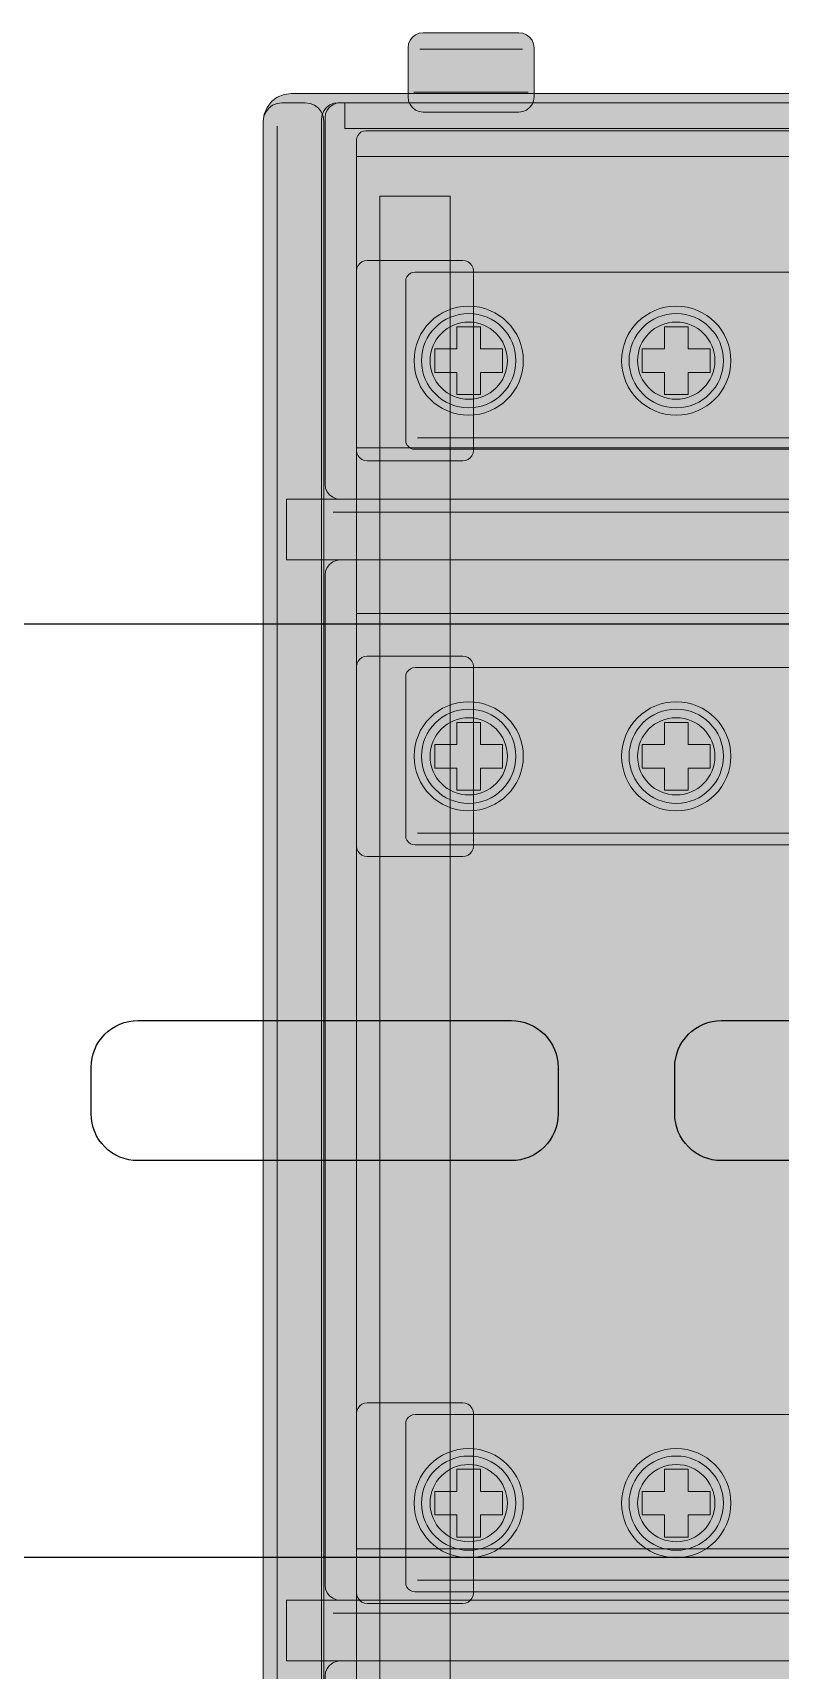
# Model space of a CAD drawing. Header units: millimetres. Extents: x 2517 to 4319, y 573 to 1664.
# Drawn here: x 2688.3 to 2720.3, y 631.2 to 701.4 of the extents above; entities that cross this region are included whole.
import ezdxf

# ---------------------------------------------------------------- set-up
doc = ezdxf.new("R2010")
doc.units = ezdxf.units.MM
for name, color, linetype, lineweight in [('EKF_DETAILS', 7, 'Continuous', 5), ('EKF_FILL', 7, 'Continuous', 5), ('EKF_OUTLINE', 7, 'Continuous', 13), ('EKF_TERMINALS', 7, 'Continuous', 5)]:
    doc.layers.add(name, color=color, linetype=linetype, lineweight=lineweight)

# ---------------------------------------------------------------- blocks, each defined once
blk = doc.blocks.new('*U7')
at = {"ltscale": 2}
blk.add_lwpolyline([(0, 20), (0, -20), (895.8, -20), (895.8, 20), (0, 20)], dxfattribs=at)
for points in [[(165.234, 3), (181.234, 3, -0.414214), (183.234, 1), (183.234, -1, -0.414214), (181.234, -3), (165.234, -3, -0.414214), (163.234, -1), (163.234, 1, -0.414214)], [(190.234, 3), (206.234, 3, -0.414214), (208.234, 1), (208.234, -1, -0.414214), (206.234, -3), (190.234, -3, -0.414214), (188.234, -1), (188.234, 1, -0.414214)]]:
    blk.add_lwpolyline(points, format="xyb", close=True, dxfattribs=at)
blk = doc.blocks.new('EKF_CM_4x11')
at = {"layer": 'EKF_FILL', "true_color": 0x74745f}
blk.add_hatch(color=47, dxfattribs=at).paths.add_polyline_path([(10.95, 90.7), (11.118, 90.678), (11.275, 90.613), (11.41, 90.51), (11.513, 90.375), (11.578, 90.218), (11.6, 90.05), (11.6, 87.95), (11.578, 87.782), (11.513, 87.625), (11.41, 87.49), (11.275, 87.387), (11.118, 87.322), (10.95, 87.3), (6.85, 87.3), (6.682, 87.322), (6.525, 87.387), (6.39, 87.49), (6.287, 87.625), (6.222, 87.782), (6.2, 87.95), (6.2, 90.05), (6.222, 90.218), (6.287, 90.375), (6.39, 90.51), (6.525, 90.613), (6.682, 90.678), (6.85, 90.7)])
at = {"layer": 'EKF_FILL', "true_color": 0xe3e8e5}
blk.add_hatch(color=254, dxfattribs=at).paths.add_polyline_path([(105.3, 88.1), (105.611, 88.059), (105.9, 87.939), (106.149, 87.749), (106.339, 87.5), (106.459, 87.211), (106.5, 86.9), (106.5, 1.2), (106.459, 0.889), (106.339, 0.6), (106.149, 0.351), (105.9, 0.161), (105.611, 0.041), (105.3, 0), (1.2, 0), (0.889, 0.041), (0.6, 0.161), (0.351, 0.351), (0.161, 0.6), (0.041, 0.889), (0, 1.2), (0, 86.9), (0.041, 87.211), (0.161, 87.5), (0.351, 87.749), (0.6, 87.939), (0.889, 88.059), (1.2, 88.1)])
at = {"layer": 'EKF_FILL', "true_color": 0xe4e9e6}
blk.add_hatch(color=254, dxfattribs=at).paths.add_polyline_path([(1.8, 87.7), (2.007, 87.673), (2.2, 87.593), (2.366, 87.466), (2.493, 87.3), (2.573, 87.107), (2.6, 86.9), (2.6, 0.8), (2.573, 0.593), (2.493, 0.4), (2.366, 0.234), (2.2, 0.107), (2.007, 0.027), (1.8, 0), (0.8, 0), (0.593, 0.027), (0.4, 0.107), (0.234, 0.234), (0.107, 0.4), (0.027, 0.593), (0, 0.8), (0, 86.9), (0.027, 87.107), (0.107, 87.3), (0.234, 87.466), (0.4, 87.593), (0.593, 87.673), (0.8, 87.7)])
at = {"layer": 'EKF_FILL', "true_color": 0x55564e}
blk.add_hatch(color=251, dxfattribs=at).paths.add_polyline_path([(103.3, 87.7), (103.481, 87.676), (103.65, 87.606), (103.795, 87.495), (103.906, 87.35), (103.976, 87.181), (104, 87), (104, 1.4), (103.976, 1.219), (103.906, 1.05), (103.795, 0.905), (103.65, 0.794), (103.481, 0.724), (103.3, 0.7), (3.2, 0.7), (3.019, 0.724), (2.85, 0.794), (2.705, 0.905), (2.594, 1.05), (2.524, 1.219), (2.5, 1.4), (2.5, 87), (2.524, 87.181), (2.594, 87.35), (2.705, 87.495), (2.85, 87.606), (3.019, 87.676), (3.2, 87.7)])
at = {"layer": 'EKF_FILL', "true_color": 0x797c6b}
blk.add_hatch(color=8, dxfattribs=at).paths.add_polyline_path([(3.5, 87.7), (103, 87.7), (103, 86.6), (3.5, 86.6)])
at = {"layer": 'EKF_FILL', "true_color": 0x8b8e81}
for points in [[(3.3, 86.9), (103.2, 86.9), (103.2, 85.7), (3.3, 85.7)], [(3.3, 67.3), (103.2, 67.3), (103.2, 66.1), (3.3, 66.1)]]:
    blk.add_hatch(color=252, dxfattribs=at).paths.add_polyline_path(points)
at = {"layer": 'EKF_FILL', "true_color": 0x66665a}
blk.add_hatch(color=251, dxfattribs=at).paths.add_polyline_path([(102.1, 86.5), (102.204, 86.486), (102.3, 86.446), (102.383, 86.383), (102.446, 86.3), (102.486, 86.204), (102.5, 86.1), (102.5, 2.3), (102.486, 2.196), (102.446, 2.1), (102.383, 2.017), (102.3, 1.954), (102.204, 1.914), (102.1, 1.9), (4.4, 1.9), (4.296, 1.914), (4.2, 1.954), (4.117, 2.017), (4.054, 2.1), (4.014, 2.196), (4, 2.3), (4, 86.1), (4.014, 86.204), (4.054, 86.3), (4.117, 86.383), (4.2, 86.446), (4.296, 86.486), (4.4, 86.5)])
at = {"layer": 'EKF_FILL', "true_color": 0x7d7d6d}
blk.add_hatch(color=8, dxfattribs=at).paths.add_polyline_path([(5, 83.7), (8, 83.7), (8, 5), (5, 5)])
at = {"layer": 'EKF_FILL', "true_color": 0x56594c}
for points in [[(8.55, 80.942), (8.666, 80.926), (8.775, 80.881), (8.868, 80.81), (8.94, 80.716), (8.985, 80.608), (9, 80.492), (9, 72.791), (8.985, 72.675), (8.94, 72.567), (8.868, 72.473), (8.775, 72.402), (8.666, 72.357), (8.55, 72.341), (4.45, 72.341), (4.334, 72.357), (4.225, 72.402), (4.132, 72.473), (4.06, 72.567), (4.015, 72.675), (4, 72.791), (4, 80.492), (4.015, 80.608), (4.06, 80.716), (4.132, 80.81), (4.225, 80.881), (4.334, 80.926), (4.45, 80.942)], [(8.55, 63.981), (8.666, 63.965), (8.775, 63.92), (8.868, 63.849), (8.94, 63.756), (8.985, 63.647), (9, 63.531), (9, 55.831), (8.985, 55.714), (8.94, 55.606), (8.868, 55.512), (8.775, 55.441), (8.666, 55.396), (8.55, 55.381), (4.45, 55.381), (4.334, 55.396), (4.225, 55.441), (4.132, 55.512), (4.06, 55.606), (4.015, 55.714), (4, 55.831), (4, 63.531), (4.015, 63.647), (4.06, 63.756), (4.132, 63.849), (4.225, 63.92), (4.334, 63.965), (4.45, 63.981)], [(8.55, 31.963), (8.666, 31.948), (8.775, 31.903), (8.868, 31.832), (8.94, 31.738), (8.985, 31.63), (9, 31.514), (9, 23.814), (8.985, 23.697), (8.94, 23.589), (8.868, 23.495), (8.775, 23.424), (8.666, 23.379), (8.55, 23.363), (4.45, 23.363), (4.334, 23.379), (4.225, 23.424), (4.132, 23.495), (4.06, 23.589), (4.015, 23.697), (4, 23.814), (4, 31.514), (4.015, 31.63), (4.06, 31.738), (4.132, 31.832), (4.225, 31.903), (4.334, 31.948), (4.45, 31.963)]]:
    blk.add_hatch(color=251, dxfattribs=at).paths.add_polyline_path(points)
at = {"layer": 'EKF_FILL', "true_color": 0x8b805d}
for points in [[(100, 80.442), (100.104, 80.428), (100.2, 80.388), (100.283, 80.324), (100.346, 80.242), (100.386, 80.145), (100.4, 80.041), (100.4, 73.242), (100.386, 73.138), (100.346, 73.041), (100.283, 72.959), (100.2, 72.895), (100.104, 72.855), (100, 72.841), (6.5, 72.841), (6.396, 72.855), (6.3, 72.895), (6.217, 72.959), (6.154, 73.041), (6.114, 73.138), (6.1, 73.242), (6.1, 80.041), (6.114, 80.145), (6.154, 80.242), (6.217, 80.324), (6.3, 80.388), (6.396, 80.428), (6.5, 80.442)], [(100, 63.481), (100.104, 63.467), (100.2, 63.427), (100.283, 63.363), (100.346, 63.281), (100.386, 63.184), (100.4, 63.081), (100.4, 56.281), (100.386, 56.177), (100.346, 56.081), (100.283, 55.998), (100.2, 55.934), (100.104, 55.894), (100, 55.881), (6.5, 55.881), (6.396, 55.894), (6.3, 55.934), (6.217, 55.998), (6.154, 56.081), (6.114, 56.177), (6.1, 56.281), (6.1, 63.081), (6.114, 63.184), (6.154, 63.281), (6.217, 63.363), (6.3, 63.427), (6.396, 63.467), (6.5, 63.481)], [(100, 31.463), (100.104, 31.45), (100.2, 31.41), (100.283, 31.346), (100.346, 31.264), (100.386, 31.167), (100.4, 31.064), (100.4, 24.264), (100.386, 24.16), (100.346, 24.064), (100.283, 23.981), (100.2, 23.917), (100.104, 23.877), (100, 23.863), (6.5, 23.863), (6.396, 23.877), (6.3, 23.917), (6.217, 23.981), (6.154, 24.064), (6.114, 24.16), (6.1, 24.264), (6.1, 31.064), (6.114, 31.167), (6.154, 31.264), (6.217, 31.346), (6.3, 31.41), (6.396, 31.45), (6.5, 31.463)]]:
    blk.add_hatch(color=45, dxfattribs=at).paths.add_polyline_path(points)
at = {"layer": 'EKF_FILL', "true_color": 0x625f4e}
for points in [[(11.14, 76.642), (11.12, 76.336), (11.06, 76.036), (10.962, 75.746), (10.826, 75.472), (10.656, 75.217), (10.455, 74.987), (10.225, 74.785), (9.97, 74.615), (9.695, 74.48), (9.406, 74.381), (9.105, 74.322), (8.8, 74.302), (8.495, 74.322), (8.194, 74.381), (7.905, 74.48), (7.63, 74.615), (7.375, 74.785), (7.145, 74.987), (6.944, 75.217), (6.774, 75.472), (6.638, 75.746), (6.54, 76.036), (6.48, 76.336), (6.46, 76.642), (6.48, 76.947), (6.54, 77.247), (6.638, 77.537), (6.774, 77.811), (6.944, 78.066), (7.145, 78.296), (7.375, 78.498), (7.63, 78.668), (7.905, 78.803), (8.194, 78.902), (8.495, 78.961), (8.8, 78.981), (9.105, 78.961), (9.406, 78.902), (9.695, 78.803), (9.97, 78.668), (10.225, 78.498), (10.455, 78.296), (10.656, 78.066), (10.826, 77.811), (10.962, 77.537), (11.06, 77.247), (11.12, 76.947)], [(20.03, 76.642), (20.01, 76.336), (19.95, 76.036), (19.852, 75.746), (19.716, 75.472), (19.546, 75.217), (19.345, 74.987), (19.115, 74.785), (18.86, 74.615), (18.585, 74.48), (18.296, 74.381), (17.995, 74.322), (17.69, 74.302), (17.385, 74.322), (17.084, 74.381), (16.795, 74.48), (16.52, 74.615), (16.265, 74.785), (16.035, 74.987), (15.834, 75.217), (15.664, 75.472), (15.528, 75.746), (15.43, 76.036), (15.37, 76.336), (15.35, 76.642), (15.37, 76.947), (15.43, 77.247), (15.528, 77.537), (15.664, 77.811), (15.834, 78.066), (16.035, 78.296), (16.265, 78.498), (16.52, 78.668), (16.795, 78.803), (17.084, 78.902), (17.385, 78.961), (17.69, 78.981), (17.995, 78.961), (18.296, 78.902), (18.585, 78.803), (18.86, 78.668), (19.115, 78.498), (19.345, 78.296), (19.546, 78.066), (19.716, 77.811), (19.852, 77.537), (19.95, 77.247), (20.01, 76.947)], [(11.14, 59.681), (11.12, 59.375), (11.06, 59.075), (10.962, 58.785), (10.826, 58.511), (10.656, 58.256), (10.455, 58.026), (10.225, 57.824), (9.97, 57.654), (9.695, 57.519), (9.406, 57.42), (9.105, 57.361), (8.8, 57.341), (8.495, 57.361), (8.194, 57.42), (7.905, 57.519), (7.63, 57.654), (7.375, 57.824), (7.145, 58.026), (6.944, 58.256), (6.774, 58.511), (6.638, 58.785), (6.54, 59.075), (6.48, 59.375), (6.46, 59.681), (6.48, 59.986), (6.54, 60.286), (6.638, 60.576), (6.774, 60.851), (6.944, 61.105), (7.145, 61.335), (7.375, 61.537), (7.63, 61.707), (7.905, 61.842), (8.194, 61.941), (8.495, 62.001), (8.8, 62.021), (9.105, 62.001), (9.406, 61.941), (9.695, 61.842), (9.97, 61.707), (10.225, 61.537), (10.455, 61.335), (10.656, 61.105), (10.826, 60.851), (10.962, 60.576), (11.06, 60.286), (11.12, 59.986)], [(20.03, 59.681), (20.01, 59.375), (19.95, 59.075), (19.852, 58.785), (19.716, 58.511), (19.546, 58.256), (19.345, 58.026), (19.115, 57.824), (18.86, 57.654), (18.585, 57.519), (18.296, 57.42), (17.995, 57.361), (17.69, 57.341), (17.385, 57.361), (17.084, 57.42), (16.795, 57.519), (16.52, 57.654), (16.265, 57.824), (16.035, 58.026), (15.834, 58.256), (15.664, 58.511), (15.528, 58.785), (15.43, 59.075), (15.37, 59.375), (15.35, 59.681), (15.37, 59.986), (15.43, 60.286), (15.528, 60.576), (15.664, 60.851), (15.834, 61.105), (16.035, 61.335), (16.265, 61.537), (16.52, 61.707), (16.795, 61.842), (17.084, 61.941), (17.385, 62.001), (17.69, 62.021), (17.995, 62.001), (18.296, 61.941), (18.585, 61.842), (18.86, 61.707), (19.115, 61.537), (19.345, 61.335), (19.546, 61.105), (19.716, 60.851), (19.852, 60.576), (19.95, 60.286), (20.01, 59.986)], [(11.14, 27.664), (11.12, 27.358), (11.06, 27.058), (10.962, 26.768), (10.826, 26.494), (10.656, 26.239), (10.455, 26.009), (10.225, 25.807), (9.97, 25.637), (9.695, 25.502), (9.406, 25.403), (9.105, 25.344), (8.8, 25.324), (8.495, 25.344), (8.194, 25.403), (7.905, 25.502), (7.63, 25.637), (7.375, 25.807), (7.145, 26.009), (6.944, 26.239), (6.774, 26.494), (6.638, 26.768), (6.54, 27.058), (6.48, 27.358), (6.46, 27.664), (6.48, 27.969), (6.54, 28.269), (6.638, 28.559), (6.774, 28.834), (6.944, 29.088), (7.145, 29.318), (7.375, 29.52), (7.63, 29.69), (7.905, 29.825), (8.194, 29.924), (8.495, 29.983), (8.8, 30.004), (9.105, 29.983), (9.406, 29.924), (9.695, 29.825), (9.97, 29.69), (10.225, 29.52), (10.455, 29.318), (10.656, 29.088), (10.826, 28.834), (10.962, 28.559), (11.06, 28.269), (11.12, 27.969)], [(20.03, 27.664), (20.01, 27.358), (19.95, 27.058), (19.852, 26.768), (19.716, 26.494), (19.546, 26.239), (19.345, 26.009), (19.115, 25.807), (18.86, 25.637), (18.585, 25.502), (18.296, 25.403), (17.995, 25.344), (17.69, 25.324), (17.385, 25.344), (17.084, 25.403), (16.795, 25.502), (16.52, 25.637), (16.265, 25.807), (16.035, 26.009), (15.834, 26.239), (15.664, 26.494), (15.528, 26.768), (15.43, 27.058), (15.37, 27.358), (15.35, 27.664), (15.37, 27.969), (15.43, 28.269), (15.528, 28.559), (15.664, 28.834), (15.834, 29.088), (16.035, 29.318), (16.265, 29.52), (16.52, 29.69), (16.795, 29.825), (17.084, 29.924), (17.385, 29.983), (17.69, 30.004), (17.995, 29.983), (18.296, 29.924), (18.585, 29.825), (18.86, 29.69), (19.115, 29.52), (19.345, 29.318), (19.546, 29.088), (19.716, 28.834), (19.852, 28.559), (19.95, 28.269), (20.01, 27.969)]]:
    blk.add_hatch(color=251, dxfattribs=at).paths.add_polyline_path(points)
at = {"layer": 'EKF_FILL', "true_color": 0x909087}
for points in [[(10.82, 76.642), (10.803, 76.378), (10.751, 76.119), (10.666, 75.868), (10.549, 75.632), (10.403, 75.412), (10.228, 75.213), (10.03, 75.039), (9.81, 74.892), (9.573, 74.775), (9.323, 74.69), (9.064, 74.639), (8.8, 74.621), (8.536, 74.639), (8.277, 74.69), (8.027, 74.775), (7.79, 74.892), (7.57, 75.039), (7.372, 75.213), (7.197, 75.412), (7.051, 75.632), (6.934, 75.868), (6.849, 76.119), (6.797, 76.378), (6.78, 76.642), (6.797, 76.905), (6.849, 77.164), (6.934, 77.415), (7.051, 77.651), (7.197, 77.871), (7.372, 78.07), (7.57, 78.244), (7.79, 78.391), (8.027, 78.508), (8.277, 78.593), (8.536, 78.644), (8.8, 78.662), (9.064, 78.644), (9.323, 78.593), (9.573, 78.508), (9.81, 78.391), (10.03, 78.244), (10.228, 78.07), (10.403, 77.871), (10.549, 77.651), (10.666, 77.415), (10.751, 77.164), (10.803, 76.905)], [(19.71, 76.642), (19.693, 76.378), (19.641, 76.119), (19.556, 75.868), (19.439, 75.632), (19.293, 75.412), (19.118, 75.213), (18.92, 75.039), (18.7, 74.892), (18.463, 74.775), (18.213, 74.69), (17.954, 74.639), (17.69, 74.621), (17.426, 74.639), (17.167, 74.69), (16.917, 74.775), (16.68, 74.892), (16.46, 75.039), (16.262, 75.213), (16.087, 75.412), (15.941, 75.632), (15.824, 75.868), (15.739, 76.119), (15.687, 76.378), (15.67, 76.642), (15.687, 76.905), (15.739, 77.164), (15.824, 77.415), (15.941, 77.651), (16.087, 77.871), (16.262, 78.07), (16.46, 78.244), (16.68, 78.391), (16.917, 78.508), (17.167, 78.593), (17.426, 78.644), (17.69, 78.662), (17.954, 78.644), (18.213, 78.593), (18.463, 78.508), (18.7, 78.391), (18.92, 78.244), (19.118, 78.07), (19.293, 77.871), (19.439, 77.651), (19.556, 77.415), (19.641, 77.164), (19.693, 76.905)], [(10.82, 59.681), (10.803, 59.417), (10.751, 59.158), (10.666, 58.908), (10.549, 58.671), (10.403, 58.451), (10.228, 58.252), (10.03, 58.078), (9.81, 57.931), (9.573, 57.814), (9.323, 57.729), (9.064, 57.678), (8.8, 57.661), (8.536, 57.678), (8.277, 57.729), (8.027, 57.814), (7.79, 57.931), (7.57, 58.078), (7.372, 58.252), (7.197, 58.451), (7.051, 58.671), (6.934, 58.908), (6.849, 59.158), (6.797, 59.417), (6.78, 59.681), (6.797, 59.944), (6.849, 60.203), (6.934, 60.454), (7.051, 60.691), (7.197, 60.91), (7.372, 61.109), (7.57, 61.283), (7.79, 61.43), (8.027, 61.547), (8.277, 61.632), (8.536, 61.683), (8.8, 61.701), (9.064, 61.683), (9.323, 61.632), (9.573, 61.547), (9.81, 61.43), (10.03, 61.283), (10.228, 61.109), (10.403, 60.91), (10.549, 60.691), (10.666, 60.454), (10.751, 60.203), (10.803, 59.944)], [(19.71, 59.681), (19.693, 59.417), (19.641, 59.158), (19.556, 58.908), (19.439, 58.671), (19.293, 58.451), (19.118, 58.252), (18.92, 58.078), (18.7, 57.931), (18.463, 57.814), (18.213, 57.729), (17.954, 57.678), (17.69, 57.661), (17.426, 57.678), (17.167, 57.729), (16.917, 57.814), (16.68, 57.931), (16.46, 58.078), (16.262, 58.252), (16.087, 58.451), (15.941, 58.671), (15.824, 58.908), (15.739, 59.158), (15.687, 59.417), (15.67, 59.681), (15.687, 59.944), (15.739, 60.203), (15.824, 60.454), (15.941, 60.691), (16.087, 60.91), (16.262, 61.109), (16.46, 61.283), (16.68, 61.43), (16.917, 61.547), (17.167, 61.632), (17.426, 61.683), (17.69, 61.701), (17.954, 61.683), (18.213, 61.632), (18.463, 61.547), (18.7, 61.43), (18.92, 61.283), (19.118, 61.109), (19.293, 60.91), (19.439, 60.691), (19.556, 60.454), (19.641, 60.203), (19.693, 59.944)], [(10.82, 27.664), (10.803, 27.4), (10.751, 27.141), (10.666, 26.89), (10.549, 26.654), (10.403, 26.434), (10.228, 26.235), (10.03, 26.061), (9.81, 25.914), (9.573, 25.797), (9.323, 25.712), (9.064, 25.661), (8.8, 25.643), (8.536, 25.661), (8.277, 25.712), (8.027, 25.797), (7.79, 25.914), (7.57, 26.061), (7.372, 26.235), (7.197, 26.434), (7.051, 26.654), (6.934, 26.89), (6.849, 27.141), (6.797, 27.4), (6.78, 27.664), (6.797, 27.927), (6.849, 28.186), (6.934, 28.437), (7.051, 28.674), (7.197, 28.893), (7.372, 29.092), (7.57, 29.266), (7.79, 29.413), (8.027, 29.53), (8.277, 29.615), (8.536, 29.666), (8.8, 29.684), (9.064, 29.666), (9.323, 29.615), (9.573, 29.53), (9.81, 29.413), (10.03, 29.266), (10.228, 29.092), (10.403, 28.893), (10.549, 28.674), (10.666, 28.437), (10.751, 28.186), (10.803, 27.927)], [(19.71, 27.664), (19.693, 27.4), (19.641, 27.141), (19.556, 26.89), (19.439, 26.654), (19.293, 26.434), (19.118, 26.235), (18.92, 26.061), (18.7, 25.914), (18.463, 25.797), (18.213, 25.712), (17.954, 25.661), (17.69, 25.643), (17.426, 25.661), (17.167, 25.712), (16.917, 25.797), (16.68, 25.914), (16.46, 26.061), (16.262, 26.235), (16.087, 26.434), (15.941, 26.654), (15.824, 26.89), (15.739, 27.141), (15.687, 27.4), (15.67, 27.664), (15.687, 27.927), (15.739, 28.186), (15.824, 28.437), (15.941, 28.674), (16.087, 28.893), (16.262, 29.092), (16.46, 29.266), (16.68, 29.413), (16.917, 29.53), (17.167, 29.615), (17.426, 29.666), (17.69, 29.684), (17.954, 29.666), (18.213, 29.615), (18.463, 29.53), (18.7, 29.413), (18.92, 29.266), (19.118, 29.092), (19.293, 28.893), (19.439, 28.674), (19.556, 28.437), (19.641, 28.186), (19.693, 27.927)]]:
    blk.add_hatch(color=252, dxfattribs=at).paths.add_polyline_path(points)
at = {"layer": 'EKF_FILL', "true_color": 0x797d75}
for points in [[(10.456, 76.642), (10.442, 76.425), (10.4, 76.213), (10.33, 76.008), (10.234, 75.813), (10.114, 75.633), (9.971, 75.47), (9.808, 75.327), (9.628, 75.207), (9.434, 75.111), (9.229, 75.042), (9.016, 74.999), (8.8, 74.985), (8.584, 74.999), (8.371, 75.042), (8.166, 75.111), (7.972, 75.207), (7.792, 75.327), (7.629, 75.47), (7.486, 75.633), (7.366, 75.813), (7.27, 76.008), (7.2, 76.213), (7.158, 76.425), (7.144, 76.642), (7.158, 76.858), (7.2, 77.07), (7.27, 77.275), (7.366, 77.47), (7.486, 77.65), (7.629, 77.813), (7.792, 77.956), (7.972, 78.076), (8.166, 78.172), (8.371, 78.241), (8.584, 78.284), (8.8, 78.298), (9.016, 78.284), (9.229, 78.241), (9.434, 78.172), (9.628, 78.076), (9.808, 77.956), (9.971, 77.813), (10.114, 77.65), (10.234, 77.47), (10.33, 77.275), (10.4, 77.07), (10.442, 76.858)], [(19.346, 76.642), (19.332, 76.425), (19.29, 76.213), (19.22, 76.008), (19.124, 75.813), (19.004, 75.633), (18.861, 75.47), (18.698, 75.327), (18.518, 75.207), (18.324, 75.111), (18.119, 75.042), (17.906, 74.999), (17.69, 74.985), (17.474, 74.999), (17.261, 75.042), (17.056, 75.111), (16.862, 75.207), (16.682, 75.327), (16.519, 75.47), (16.376, 75.633), (16.256, 75.813), (16.16, 76.008), (16.09, 76.213), (16.048, 76.425), (16.034, 76.642), (16.048, 76.858), (16.09, 77.07), (16.16, 77.275), (16.256, 77.47), (16.376, 77.65), (16.519, 77.813), (16.682, 77.956), (16.862, 78.076), (17.056, 78.172), (17.261, 78.241), (17.474, 78.284), (17.69, 78.298), (17.906, 78.284), (18.119, 78.241), (18.324, 78.172), (18.518, 78.076), (18.698, 77.956), (18.861, 77.813), (19.004, 77.65), (19.124, 77.47), (19.22, 77.275), (19.29, 77.07), (19.332, 76.858)], [(10.456, 59.681), (10.442, 59.464), (10.4, 59.252), (10.33, 59.047), (10.234, 58.852), (10.114, 58.672), (9.971, 58.509), (9.808, 58.366), (9.628, 58.246), (9.434, 58.15), (9.229, 58.081), (9.016, 58.038), (8.8, 58.024), (8.584, 58.038), (8.371, 58.081), (8.166, 58.15), (7.972, 58.246), (7.792, 58.366), (7.629, 58.509), (7.486, 58.672), (7.366, 58.852), (7.27, 59.047), (7.2, 59.252), (7.158, 59.464), (7.144, 59.681), (7.158, 59.897), (7.2, 60.109), (7.27, 60.314), (7.366, 60.509), (7.486, 60.689), (7.629, 60.852), (7.792, 60.995), (7.972, 61.115), (8.166, 61.211), (8.371, 61.281), (8.584, 61.323), (8.8, 61.337), (9.016, 61.323), (9.229, 61.281), (9.434, 61.211), (9.628, 61.115), (9.808, 60.995), (9.971, 60.852), (10.114, 60.689), (10.234, 60.509), (10.33, 60.314), (10.4, 60.109), (10.442, 59.897)], [(19.346, 59.681), (19.332, 59.464), (19.29, 59.252), (19.22, 59.047), (19.124, 58.852), (19.004, 58.672), (18.861, 58.509), (18.698, 58.366), (18.518, 58.246), (18.324, 58.15), (18.119, 58.081), (17.906, 58.038), (17.69, 58.024), (17.474, 58.038), (17.261, 58.081), (17.056, 58.15), (16.862, 58.246), (16.682, 58.366), (16.519, 58.509), (16.376, 58.672), (16.256, 58.852), (16.16, 59.047), (16.09, 59.252), (16.048, 59.464), (16.034, 59.681), (16.048, 59.897), (16.09, 60.109), (16.16, 60.314), (16.256, 60.509), (16.376, 60.689), (16.519, 60.852), (16.682, 60.995), (16.862, 61.115), (17.056, 61.211), (17.261, 61.281), (17.474, 61.323), (17.69, 61.337), (17.906, 61.323), (18.119, 61.281), (18.324, 61.211), (18.518, 61.115), (18.698, 60.995), (18.861, 60.852), (19.004, 60.689), (19.124, 60.509), (19.22, 60.314), (19.29, 60.109), (19.332, 59.897)], [(10.456, 27.664), (10.442, 27.447), (10.4, 27.235), (10.33, 27.03), (10.234, 26.835), (10.114, 26.655), (9.971, 26.492), (9.808, 26.349), (9.628, 26.229), (9.434, 26.133), (9.229, 26.064), (9.016, 26.021), (8.8, 26.007), (8.584, 26.021), (8.371, 26.064), (8.166, 26.133), (7.972, 26.229), (7.792, 26.349), (7.629, 26.492), (7.486, 26.655), (7.366, 26.835), (7.27, 27.03), (7.2, 27.235), (7.158, 27.447), (7.144, 27.664), (7.158, 27.88), (7.2, 28.092), (7.27, 28.297), (7.366, 28.492), (7.486, 28.672), (7.629, 28.835), (7.792, 28.978), (7.972, 29.098), (8.166, 29.194), (8.371, 29.263), (8.584, 29.306), (8.8, 29.32), (9.016, 29.306), (9.229, 29.263), (9.434, 29.194), (9.628, 29.098), (9.808, 28.978), (9.971, 28.835), (10.114, 28.672), (10.234, 28.492), (10.33, 28.297), (10.4, 28.092), (10.442, 27.88)], [(19.346, 27.664), (19.332, 27.447), (19.29, 27.235), (19.22, 27.03), (19.124, 26.835), (19.004, 26.655), (18.861, 26.492), (18.698, 26.349), (18.518, 26.229), (18.324, 26.133), (18.119, 26.064), (17.906, 26.021), (17.69, 26.007), (17.474, 26.021), (17.261, 26.064), (17.056, 26.133), (16.862, 26.229), (16.682, 26.349), (16.519, 26.492), (16.376, 26.655), (16.256, 26.835), (16.16, 27.03), (16.09, 27.235), (16.048, 27.447), (16.034, 27.664), (16.048, 27.88), (16.09, 28.092), (16.16, 28.297), (16.256, 28.492), (16.376, 28.672), (16.519, 28.835), (16.682, 28.978), (16.862, 29.098), (17.056, 29.194), (17.261, 29.263), (17.474, 29.306), (17.69, 29.32), (17.906, 29.306), (18.119, 29.263), (18.324, 29.194), (18.518, 29.098), (18.698, 28.978), (18.861, 28.835), (19.004, 28.672), (19.124, 28.492), (19.22, 28.297), (19.29, 28.092), (19.332, 27.88)]]:
    blk.add_hatch(color=8, dxfattribs=at).paths.add_polyline_path(points)
at = {"layer": 'EKF_FILL', "true_color": 0x40473f}
for points in [[(8.295, 78.096), (9.305, 78.096), (9.305, 77.147), (10.254, 77.147), (10.254, 76.136), (9.305, 76.136), (9.305, 75.187), (8.295, 75.187), (8.295, 76.136), (7.346, 76.136), (7.346, 77.147), (8.295, 77.147)], [(17.185, 78.096), (18.195, 78.096), (18.195, 77.147), (19.144, 77.147), (19.144, 76.136), (18.195, 76.136), (18.195, 75.187), (17.185, 75.187), (17.185, 76.136), (16.236, 76.136), (16.236, 77.147), (17.185, 77.147)], [(8.295, 61.135), (9.305, 61.135), (9.305, 60.186), (10.254, 60.186), (10.254, 59.176), (9.305, 59.176), (9.305, 58.226), (8.295, 58.226), (8.295, 59.176), (7.346, 59.176), (7.346, 60.186), (8.295, 60.186)], [(17.185, 61.135), (18.195, 61.135), (18.195, 60.186), (19.144, 60.186), (19.144, 59.176), (18.195, 59.176), (18.195, 58.226), (17.185, 58.226), (17.185, 59.176), (16.236, 59.176), (16.236, 60.186), (17.185, 60.186)], [(8.295, 29.118), (9.305, 29.118), (9.305, 28.169), (10.254, 28.169), (10.254, 27.159), (9.305, 27.159), (9.305, 26.209), (8.295, 26.209), (8.295, 27.159), (7.346, 27.159), (7.346, 28.169), (8.295, 28.169)], [(17.185, 29.118), (18.195, 29.118), (18.195, 28.169), (19.144, 28.169), (19.144, 27.159), (18.195, 27.159), (18.195, 26.209), (17.185, 26.209), (17.185, 27.159), (16.236, 27.159), (16.236, 28.169), (17.185, 28.169)]]:
    blk.add_hatch(color=69, dxfattribs=at).paths.add_polyline_path(points)
at = {"layer": 'EKF_FILL', "true_color": 0x383e35}
for points in [[(3.1, 72.7), (103.4, 72.7), (103.4, 71.2), (3.1, 71.2)], [(3.1, 25.5), (103.4, 25.5), (103.4, 24), (3.1, 24)]]:
    blk.add_hatch(color=250, dxfattribs=at).paths.add_polyline_path(points)
at = {"layer": 'EKF_FILL', "true_color": 0x343930}
for points in [[(1, 70.7), (105.5, 70.7), (105.5, 68.1), (1, 68.1)], [(1, 23.5), (105.5, 23.5), (105.5, 20.9), (1, 20.9)]]:
    blk.add_hatch(color=250, dxfattribs=at).paths.add_polyline_path(points)
at = {"layer": 'EKF_DETAILS', "color": 253, "lineweight": 5, "true_color": 0xbeb69b}
blk.add_line((6.7, 90), (11.1, 90), dxfattribs=at)
at = {"layer": 'EKF_DETAILS', "color": 250, "lineweight": 5, "true_color": 0x292f27}
blk.add_line((6.45, 88.15), (11.35, 88.15), dxfattribs=at)
at = {"layer": 'EKF_DETAILS', "color": 7, "lineweight": 5, "true_color": 0xffffff}
blk.add_line((0.6, 86.7), (0.6, 1), dxfattribs=at)
at = {"layer": 'EKF_DETAILS', "color": 253, "lineweight": 5, "true_color": 0xacafa4}
for p, q in [((4, 85.4), (102.5, 85.4)), ((4, 65.8), (102.5, 65.8))]:
    blk.add_line(p, q, dxfattribs=at)
at = {"layer": 'EKF_DETAILS', "color": 252, "lineweight": 5, "true_color": 0x9a9d8e}
for p, q in [((4, 72.9), (102.5, 72.9)), ((4, 25.7), (102.5, 25.7))]:
    blk.add_line(p, q, dxfattribs=at)
at = {"layer": 'EKF_DETAILS', "color": 252, "lineweight": 5, "true_color": 0x8b9083}
for p, q in [((3, 70.15), (103.5, 70.15)), ((3, 22.95), (103.5, 22.95))]:
    blk.add_line(p, q, dxfattribs=at)
at = {"layer": 'EKF_DETAILS', "color": 250, "lineweight": 5, "true_color": 0x31372c}
blk.add_lwpolyline([(10.95, 90.7), (11.118, 90.678), (11.275, 90.613), (11.41, 90.51), (11.513, 90.375), (11.578, 90.218), (11.6, 90.05), (11.6, 87.95), (11.578, 87.782), (11.513, 87.625), (11.41, 87.49), (11.275, 87.387), (11.118, 87.322), (10.95, 87.3), (6.85, 87.3), (6.682, 87.322), (6.525, 87.387), (6.39, 87.49), (6.287, 87.625), (6.222, 87.782), (6.2, 87.95), (6.2, 90.05), (6.222, 90.218), (6.287, 90.375), (6.39, 90.51), (6.525, 90.613), (6.682, 90.678), (6.85, 90.7)], close=True, dxfattribs=at)
at = {"layer": 'EKF_DETAILS', "color": 251, "lineweight": 5, "true_color": 0x485046}
blk.add_lwpolyline([(0, 0.8), (0, 86.9), (0.027, 87.107), (0.107, 87.3), (0.234, 87.466), (0.4, 87.593), (0.593, 87.673), (0.8, 87.7), (1.8, 87.7), (2.007, 87.673), (2.2, 87.593), (2.366, 87.466), (2.493, 87.3), (2.573, 87.107), (2.6, 86.9), (2.6, 0.8)], dxfattribs=at)
at = {"layer": 'EKF_DETAILS', "color": 250, "lineweight": 5, "true_color": 0x282d29}
blk.add_lwpolyline([(103.3, 0.7), (3.2, 0.7), (3.019, 0.724), (2.85, 0.794), (2.705, 0.905), (2.594, 1.05), (2.524, 1.219), (2.5, 1.4), (2.5, 87), (2.524, 87.181), (2.594, 87.35), (2.705, 87.495), (2.85, 87.606), (3.019, 87.676), (3.2, 87.7), (103.3, 87.7)], dxfattribs=at)
at = {"layer": 'EKF_DETAILS', "color": 250, "lineweight": 5, "true_color": 0x30372f}
for points in [[(103.2, 70.7), (3.3, 70.7), (3.132, 70.722), (2.975, 70.787), (2.84, 70.89), (2.737, 71.025), (2.672, 71.182), (2.65, 71.35), (2.65, 87.05), (2.672, 87.218), (2.737, 87.375), (2.84, 87.51), (2.975, 87.613), (3.132, 87.678), (3.3, 87.7), (103.2, 87.7)], [(103.2, 23.5), (3.3, 23.5), (3.132, 23.522), (2.975, 23.587), (2.84, 23.69), (2.737, 23.825), (2.672, 23.982), (2.65, 24.15), (2.65, 67.45), (2.672, 67.618), (2.737, 67.775), (2.84, 67.91), (2.975, 68.013), (3.132, 68.078), (3.3, 68.1), (103.2, 68.1)], [(103.2, 1), (3.3, 1), (3.132, 1.022), (2.975, 1.087), (2.84, 1.19), (2.737, 1.325), (2.672, 1.482), (2.65, 1.65), (2.65, 20.25), (2.672, 20.418), (2.737, 20.575), (2.84, 20.71), (2.975, 20.813), (3.132, 20.878), (3.3, 20.9), (103.2, 20.9)]]:
    blk.add_lwpolyline(points, dxfattribs=at)
at = {"layer": 'EKF_DETAILS', "color": 250, "lineweight": 5, "true_color": 0x373e31}
blk.add_lwpolyline([(3.5, 87.7), (103, 87.7), (103, 86.6), (3.5, 86.6)], close=True, dxfattribs=at)
at = {"layer": 'EKF_DETAILS', "color": 252, "lineweight": 5, "true_color": 0x8e9188}
blk.add_lwpolyline([(102.1, 1.9), (4.4, 1.9), (4.296, 1.914), (4.2, 1.954), (4.117, 2.017), (4.054, 2.1), (4.014, 2.196), (4, 2.3), (4, 86.1), (4.014, 86.204), (4.054, 86.3), (4.117, 86.383), (4.2, 86.446), (4.296, 86.486), (4.4, 86.5), (102.1, 86.5)], dxfattribs=at)
at = {"layer": 'EKF_DETAILS', "color": 59, "lineweight": 5, "true_color": 0x484d42}
blk.add_lwpolyline([(5, 83.7), (8, 83.7), (8, 5), (5, 5)], close=True, dxfattribs=at)
at = {"layer": 'EKF_DETAILS', "color": 69, "lineweight": 5, "true_color": 0x40463b}
for points in [[(8.55, 80.942), (8.666, 80.926), (8.775, 80.881), (8.868, 80.81), (8.94, 80.716), (8.985, 80.608), (9, 80.492), (9, 72.791), (8.985, 72.675), (8.94, 72.567), (8.868, 72.473), (8.775, 72.402), (8.666, 72.357), (8.55, 72.341), (4.45, 72.341), (4.334, 72.357), (4.225, 72.402), (4.132, 72.473), (4.06, 72.567), (4.015, 72.675), (4, 72.791), (4, 80.492), (4.015, 80.608), (4.06, 80.716), (4.132, 80.81), (4.225, 80.881), (4.334, 80.926), (4.45, 80.942)], [(8.55, 63.981), (8.666, 63.965), (8.775, 63.92), (8.868, 63.849), (8.94, 63.756), (8.985, 63.647), (9, 63.531), (9, 55.831), (8.985, 55.714), (8.94, 55.606), (8.868, 55.512), (8.775, 55.441), (8.666, 55.396), (8.55, 55.381), (4.45, 55.381), (4.334, 55.396), (4.225, 55.441), (4.132, 55.512), (4.06, 55.606), (4.015, 55.714), (4, 55.831), (4, 63.531), (4.015, 63.647), (4.06, 63.756), (4.132, 63.849), (4.225, 63.92), (4.334, 63.965), (4.45, 63.981)], [(8.55, 31.963), (8.666, 31.948), (8.775, 31.903), (8.868, 31.832), (8.94, 31.738), (8.985, 31.63), (9, 31.514), (9, 23.814), (8.985, 23.697), (8.94, 23.589), (8.868, 23.495), (8.775, 23.424), (8.666, 23.379), (8.55, 23.363), (4.45, 23.363), (4.334, 23.379), (4.225, 23.424), (4.132, 23.495), (4.06, 23.589), (4.015, 23.697), (4, 23.814), (4, 31.514), (4.015, 31.63), (4.06, 31.738), (4.132, 31.832), (4.225, 31.903), (4.334, 31.948), (4.45, 31.963)]]:
    blk.add_lwpolyline(points, close=True, dxfattribs=at)
at = {"layer": 'EKF_DETAILS', "color": 250, "lineweight": 5, "true_color": 0x292f28}
for points in [[(1, 70.7), (105.5, 70.7), (105.5, 68.1), (1, 68.1)], [(1, 23.5), (105.5, 23.5), (105.5, 20.9), (1, 20.9)]]:
    blk.add_lwpolyline(points, close=True, dxfattribs=at)
at = {"layer": 'EKF_OUTLINE', "color": 250, "lineweight": 13, "true_color": 0x303733}
blk.add_lwpolyline([(105.3, 0), (1.2, 0), (0.889, 0.041), (0.6, 0.161), (0.351, 0.351), (0.161, 0.6), (0.041, 0.889), (0, 1.2), (0, 86.9), (0.041, 87.211), (0.161, 87.5), (0.351, 87.749), (0.6, 87.939), (0.889, 88.059), (1.2, 88.1), (105.3, 88.1)], dxfattribs=at)
at = {"layer": 'EKF_TERMINALS', "color": 33, "lineweight": 5, "true_color": 0xb1a078}
for p, q in [((6.6, 73.341), (99.9, 73.341)), ((6.6, 56.381), (99.9, 56.381)), ((6.6, 24.363), (99.9, 24.363))]:
    blk.add_line(p, q, dxfattribs=at)
at = {"layer": 'EKF_TERMINALS', "color": 59, "lineweight": 5, "true_color": 0x4b4e3f}
for points in [[(100, 72.841), (6.5, 72.841), (6.396, 72.855), (6.3, 72.895), (6.217, 72.959), (6.154, 73.041), (6.114, 73.138), (6.1, 73.242), (6.1, 80.041), (6.114, 80.145), (6.154, 80.242), (6.217, 80.324), (6.3, 80.388), (6.396, 80.428), (6.5, 80.442), (100, 80.442)], [(100, 55.881), (6.5, 55.881), (6.396, 55.894), (6.3, 55.934), (6.217, 55.998), (6.154, 56.081), (6.114, 56.177), (6.1, 56.281), (6.1, 63.081), (6.114, 63.184), (6.154, 63.281), (6.217, 63.363), (6.3, 63.427), (6.396, 63.467), (6.5, 63.481), (100, 63.481)], [(100, 23.863), (6.5, 23.863), (6.396, 23.877), (6.3, 23.917), (6.217, 23.981), (6.154, 24.064), (6.114, 24.16), (6.1, 24.264), (6.1, 31.064), (6.114, 31.167), (6.154, 31.264), (6.217, 31.346), (6.3, 31.41), (6.396, 31.45), (6.5, 31.463), (100, 31.463)]]:
    blk.add_lwpolyline(points, dxfattribs=at)
at = {"layer": 'EKF_TERMINALS', "color": 250, "lineweight": 5, "true_color": 0x333a33}
for points in [[(8.295, 78.096), (9.305, 78.096), (9.305, 77.147), (10.254, 77.147), (10.254, 76.136), (9.305, 76.136), (9.305, 75.187), (8.295, 75.187), (8.295, 76.136), (7.346, 76.136), (7.346, 77.147), (8.295, 77.147)], [(17.185, 78.096), (18.195, 78.096), (18.195, 77.147), (19.144, 77.147), (19.144, 76.136), (18.195, 76.136), (18.195, 75.187), (17.185, 75.187), (17.185, 76.136), (16.236, 76.136), (16.236, 77.147), (17.185, 77.147)], [(8.295, 61.135), (9.305, 61.135), (9.305, 60.186), (10.254, 60.186), (10.254, 59.176), (9.305, 59.176), (9.305, 58.226), (8.295, 58.226), (8.295, 59.176), (7.346, 59.176), (7.346, 60.186), (8.295, 60.186)], [(17.185, 61.135), (18.195, 61.135), (18.195, 60.186), (19.144, 60.186), (19.144, 59.176), (18.195, 59.176), (18.195, 58.226), (17.185, 58.226), (17.185, 59.176), (16.236, 59.176), (16.236, 60.186), (17.185, 60.186)], [(8.295, 29.118), (9.305, 29.118), (9.305, 28.169), (10.254, 28.169), (10.254, 27.159), (9.305, 27.159), (9.305, 26.209), (8.295, 26.209), (8.295, 27.159), (7.346, 27.159), (7.346, 28.169), (8.295, 28.169)], [(17.185, 29.118), (18.195, 29.118), (18.195, 28.169), (19.144, 28.169), (19.144, 27.159), (18.195, 27.159), (18.195, 26.209), (17.185, 26.209), (17.185, 27.159), (16.236, 27.159), (16.236, 28.169), (17.185, 28.169)]]:
    blk.add_lwpolyline(points, close=True, dxfattribs=at)
at = {"layer": 'EKF_TERMINALS', "color": 250, "lineweight": 5, "true_color": 0x383a35}
for centre, radius in [((8.8, 76.642), 2.34), ((8.8, 76.642), 2.02), ((17.69, 76.642), 2.34), ((17.69, 76.642), 2.02), ((8.8, 76.642), 1.656), ((17.69, 76.642), 1.656), ((8.8, 59.681), 2.34), ((17.69, 59.681), 2.34), ((8.8, 59.681), 2.02), ((8.8, 59.681), 1.656), ((17.69, 59.681), 2.02), ((17.69, 59.681), 1.656), ((8.8, 27.664), 2.34), ((8.8, 27.664), 2.02), ((17.69, 27.664), 2.34), ((17.69, 27.664), 2.02), ((8.8, 27.664), 1.656), ((17.69, 27.664), 1.656)]:
    blk.add_circle(centre, radius, dxfattribs=at)
blk = doc.blocks.new('*U41')
blk.add_blockref('EKF_CM_4x11', (0, 0))

msp = doc.modelspace()

# ---------------------------------------------------------------- block references
msp.add_blockref('*U41', (2698.15, 610.74))
at = {"color": 1}
msp.add_blockref('*U7', (2527.543, 656.09), dxfattribs=at)

doc.saveas('drawing.dxf')
